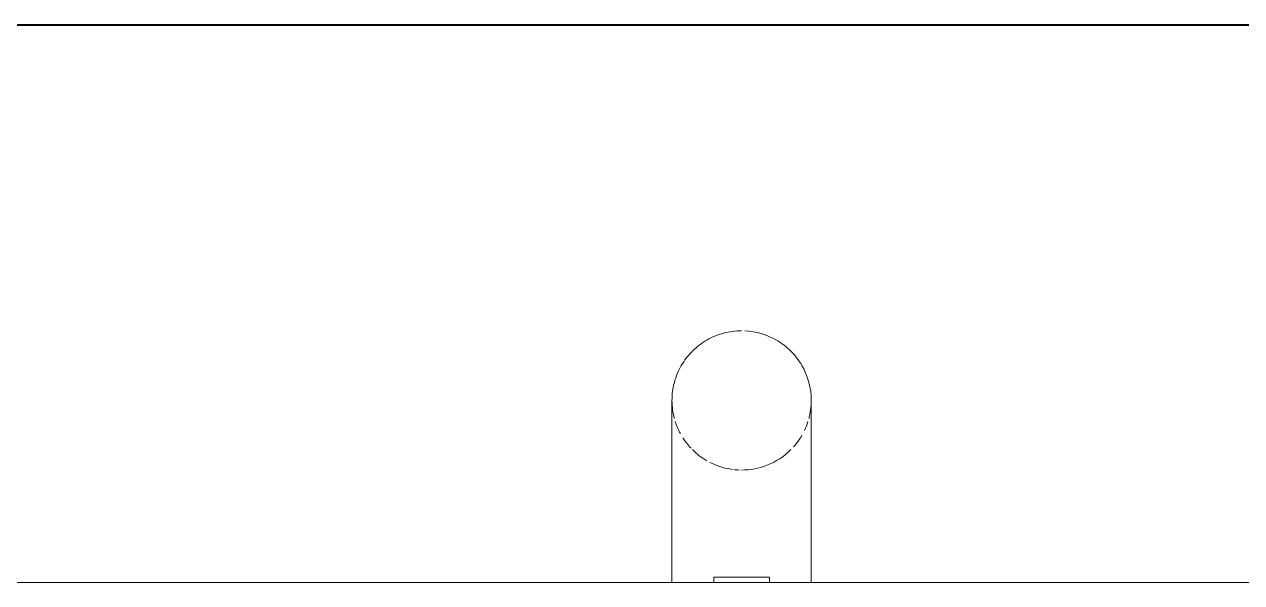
# Model space of a CAD drawing. Header units: millimetres. Extents: x -4000 to 187956, y -58990 to 162485.
# Drawn here: x 3096.6 to 3533.5, y 24699.7 to 24900.1 of the extents above; entities that cross this region are included whole.
import ezdxf

# ---------------------------------------------------------------- set-up
doc = ezdxf.new("R2010")
doc.units = ezdxf.units.MM
doc.layers.add('A-WALL', color=113, linetype='Continuous', lineweight=13)
doc.layers.add('P-SANR-FIXT', color=6, linetype='Continuous', lineweight=9)

# ---------------------------------------------------------------- blocks, each defined once
blk = doc.blocks.new('C307 - C307-V891-FFS - TANG 1')
at = {"layer": 'P-SANR-FIXT', "color": 252}
for p, q in [((-25, -1), (-25, -23.85)), ((-10, -1), (-10, -2.97)), ((-10, -2.97), (-7.07, -2.97)), ((-10, -2.97), (-7.07, -2.97)), ((-7.07, -2.97), (7.07, -2.97)), ((7.07, -2.97), (10, -2.97)), ((7.07, -2.97), (9.66, -2.97)), ((9.66, -2.97), (10, -2.97)), ((10, -2.97), (10, -1)), ((25, -23.85), (25, -1)), ((-25, -27.25), (-25, -28.95)), ((-25, -28.95), (-25, -30.63)), ((-25, -65.07), (-25, -65.46))]:
    blk.add_line(p, q, dxfattribs=at)
at = {"layer": 'P-SANR-FIXT', "color": 253}
blk.add_line((-7.07, -2.97), (7.07, -2.97), dxfattribs=at)
at = {"layer": 'P-SANR-FIXT', "color": 252, "flags": 128}
for points in [[(-25, -23.85), (-25, -25.56), (-25, -27.25)], [(25, -66.4), (25, -66.36), (25, -66.26), (25, -66.09), (25, -65.86), (25, -65.55), (25, -65.18), (25, -64.74), (25, -64.24), (25, -63.67), (25, -63.04), (25, -62.35), (25, -61.59), (25, -60.78), (25, -59.9), (25, -58.97), (25, -57.98), (25, -56.94), (25, -55.84), (25, -54.69), (25, -53.5), (25, -52.25), (25, -50.96), (25, -49.63), (25, -48.25), (25, -46.84), (25, -45.39), (25, -43.91), (25, -42.39), (25, -40.84), (25, -39.27), (25, -37.67), (25, -36.05), (25, -34.41), (25, -32.76), (25, -31.09), (25, -29.4), (25, -27.71), (25, -26.01), (25, -24.31), (25, -23.85)], [(-25, -30.63), (-25, -32.31), (-25, -33.97), (-25, -35.61)], [(-25, -35.61), (-25, -37.24), (-25, -38.84), (-25, -40.42), (-25, -41.98)], [(-25, -41.98), (-25, -43.5), (-25, -44.99), (-25, -46.45), (-25, -47.88)], [(-25, -47.88), (-25, -49.26), (-25, -50.61), (-25, -51.91), (-25, -53.16)], [(-25, -53.16), (-25, -54.37), (-25, -55.53), (-25, -56.65), (-25, -57.7), (-25, -58.71), (-25, -59.65), (-25, -60.54), (-25, -61.38), (-25, -62.15), (-25, -62.86), (-25, -63.51), (-25, -64.09), (-25, -64.61), (-25, -65.07)], [(-25, -65.46), (-25, -65.78), (-25, -66.04)], [(-25, -66.04), (-25, -66.22), (-25, -66.34), (-25, -66.4), (-25, -66.4)]]:
    blk.add_lwpolyline(points, dxfattribs=at)
at = {"layer": 'P-SANR-FIXT', "color": 253}
for start, end in [(111.3043, 135), (90, 111.0229), (83.4448, 88.1638), (62.7602, 82.4063), (45, 60), (138.134, 150), (32.6048, 43.422), (154.4494, 162.2637), (17.6531, 28.3794), (165, 172.3052), (7.9975, 15), (330, 345), (210, 225), (300, 315), (240, 267.4193), (270, 285)]:
    blk.add_arc((0, -66.4), 25, start, end, dxfattribs=at)
at = {"layer": 'P-SANR-FIXT', "color": 252}
for start, end in [(172.3052, 180), (0, 7.9975), (180, 210), (345, 0), (315.3109, 330), (225, 240), (285, 300)]:
    blk.add_arc((0, -66.4), 25, start, end, dxfattribs=at)
blk = doc.blocks.new('CMF2_NHAXUONG_A_rvt-1-FFS - TANG 1')
at = {"layer": 'A-WALL', "color": 50, "lineweight": 15}
for p, q in [((499.79, 24900.11), (4949.78, 24900.11)), ((499.79, 24899.75), (3860, 24899.75)), ((3860, 24699.75), (2965, 24699.75))]:
    blk.add_line(p, q, dxfattribs=at)
at = {"layer": 'A-WALL', "color": 35, "lineweight": 15}
for p, q in [((499.79, 24900.11), (4949.78, 24900.11)), ((3860, 24899.75), (499.79, 24899.75)), ((2965, 24699.75), (3329.08, 24699.75)), ((3379.04, 24699.75), (3860, 24699.75))]:
    blk.add_line(p, q, dxfattribs=at)
at = {"layer": 'A-WALL', "color": 53, "lineweight": 15}
for p, q in [((3330, 24699.75), (3332.39, 24699.75)), ((3332.56, 24699.75), (3336.36, 24699.75)), ((3336.58, 24699.75), (3341.54, 24699.75)), ((3341.79, 24699.75), (3346.97, 24699.75)), ((3361.11, 24699.75), (3366.54, 24699.75)), ((3366.76, 24699.75), (3371.72, 24699.75)), ((3371.89, 24699.75), (3378.08, 24699.75))]:
    blk.add_line(p, q, dxfattribs=at)
at = {"layer": 'A-WALL', "color": 71, "lineweight": 15}
for p, q in [((3349.04, 24699.75), (3350.64, 24699.75)), ((3351.45, 24699.75), (3353.17, 24699.75)), ((3354.31, 24699.75), (3355.76, 24699.75)), ((3356.63, 24699.75), (3358.23, 24699.75)), ((3359.04, 24699.75), (3360.41, 24699.75))]:
    blk.add_line(p, q, dxfattribs=at)
at = {"layer": 'P-SANR-FIXT', "color": 250, "lineweight": 9, "rotation": 180}
blk.add_blockref('C307 - C307-V891-FFS - TANG 1', (3354.04, 24698.75), dxfattribs=at)

msp = doc.modelspace()

# ---------------------------------------------------------------- block references
at = {"lineweight": 5}
msp.add_blockref('CMF2_NHAXUONG_A_rvt-1-FFS - TANG 1', (0, 0), dxfattribs=at)

doc.saveas('drawing.dxf')
